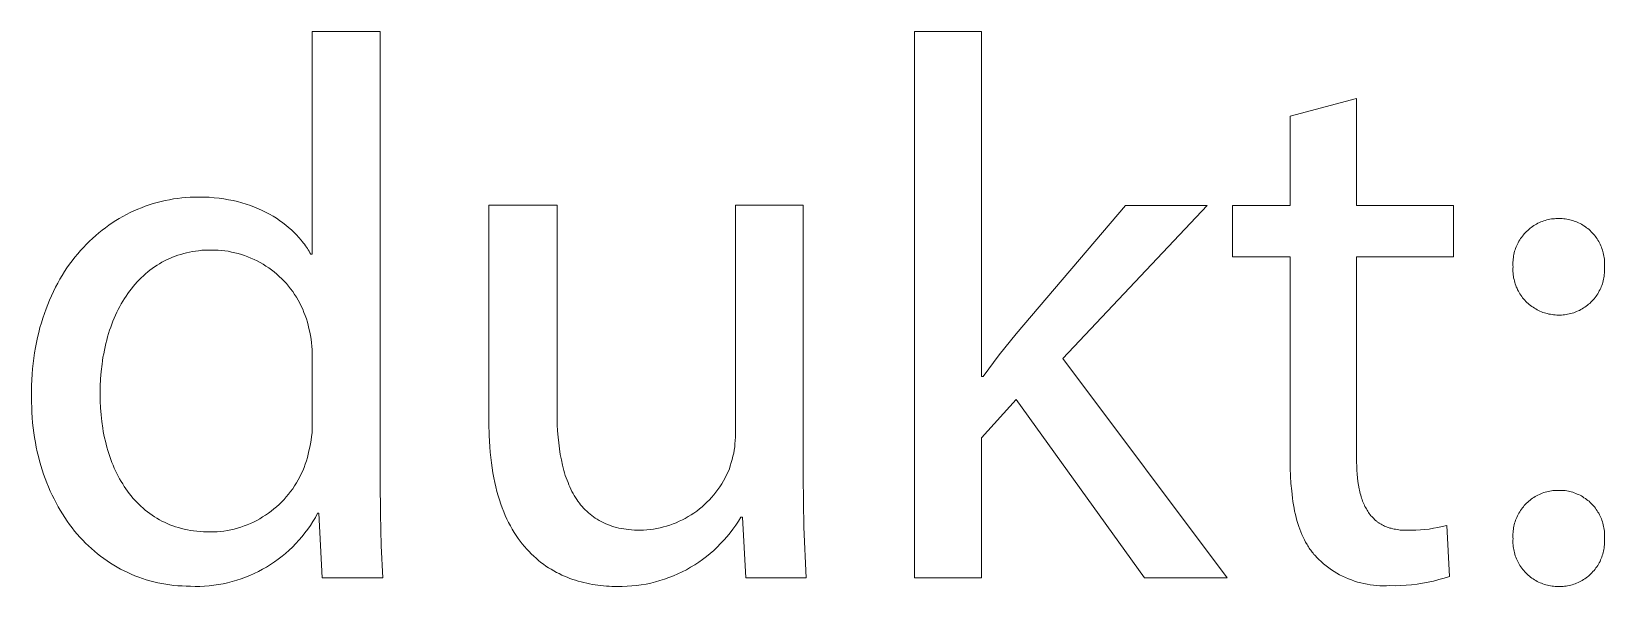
# Model space of a CAD drawing. Header units: millimetres. Extents: x 0 to 5466, y 0 to 3819.
# Drawn here: x 3526.6 to 3638.5, y 239.9 to 279.4 of the extents above; entities that cross this region are included whole.
import ezdxf

# ---------------------------------------------------------------- set-up
doc = ezdxf.new("R2010")
doc.units = ezdxf.units.MM
doc.header["$MEASUREMENT"] = 0
doc.layers.add('Domyślny', color=7, linetype='Continuous', true_color=0x000000)

msp = doc.modelspace()

# ---------------------------------------------------------------- linework, layer by layer
at = {"layer": 'Domyślny', "color": 18, "lineweight": 15, "true_color": 0x000000}
for p, q in [((3546.58, 263.58), (3546.58, 279.4)), ((3546.58, 279.4), (3551.4, 279.4)), ((3551.4, 279.4), (3551.4, 247.4)), ((3589.39, 240.56), (3589.39, 279.41)), ((3589.39, 279.41), (3594.16, 279.41)), ((3594.16, 279.41), (3594.16, 254.88)), ((3616.11, 273.39), (3620.82, 274.64)), ((3620.82, 274.64), (3620.82, 267.04)), ((3616.11, 267.04), (3616.11, 273.39)), ((3535.55, 267.25), (3535.84, 267.33)), ((3535.84, 267.33), (3536.13, 267.39)), ((3536.13, 267.39), (3536.42, 267.45)), ((3536.42, 267.45), (3536.71, 267.5)), ((3536.71, 267.5), (3537, 267.54)), ((3537, 267.54), (3537.3, 267.58)), ((3537.3, 267.58), (3537.6, 267.61)), ((3537.6, 267.61), (3537.89, 267.63)), ((3537.89, 267.63), (3538.2, 267.64)), ((3538.2, 267.64), (3538.5, 267.64)), ((3538.5, 267.64), (3538.87, 267.64)), ((3538.87, 267.64), (3539.24, 267.62)), ((3539.24, 267.62), (3539.6, 267.59)), ((3539.6, 267.59), (3539.95, 267.56)), ((3539.95, 267.56), (3540.29, 267.51)), ((3540.29, 267.51), (3540.63, 267.45)), ((3540.63, 267.45), (3540.95, 267.39)), ((3540.95, 267.39), (3541.27, 267.31)), ((3541.27, 267.31), (3541.58, 267.23)), ((3532.86, 266.12), (3533.11, 266.26)), ((3533.11, 266.26), (3533.37, 266.4)), ((3533.37, 266.4), (3533.63, 266.53)), ((3533.63, 266.53), (3533.9, 266.66)), ((3533.9, 266.66), (3534.17, 266.77)), ((3534.17, 266.77), (3534.44, 266.88)), ((3534.44, 266.88), (3534.71, 266.99)), ((3534.71, 266.99), (3534.99, 267.08)), ((3534.99, 267.08), (3535.27, 267.17)), ((3535.27, 267.17), (3535.55, 267.25)), ((3541.58, 267.23), (3541.89, 267.13)), ((3541.89, 267.13), (3542.18, 267.03)), ((3542.18, 267.03), (3542.47, 266.92)), ((3542.47, 266.92), (3542.75, 266.81)), ((3542.75, 266.81), (3543.02, 266.68)), ((3543.02, 266.68), (3543.29, 266.55)), ((3543.29, 266.55), (3543.54, 266.42)), ((3543.54, 266.42), (3543.79, 266.28)), ((3543.79, 266.28), (3544.03, 266.13)), ((3559.14, 251.54), (3559.14, 267.05)), ((3559.14, 267.05), (3563.98, 267.05)), ((3563.98, 267.05), (3563.98, 252.38)), ((3576.67, 250.79), (3576.67, 267.05)), ((3576.67, 267.05), (3581.47, 267.05)), ((3581.47, 267.05), (3581.47, 247.77)), ((3596.62, 257.9), (3604.39, 267.04)), ((3610.2, 267.04), (3599.95, 256.15)), ((3604.39, 267.04), (3610.2, 267.04)), ((3612.01, 263.38), (3612.01, 267.04)), ((3612.01, 267.04), (3616.11, 267.04)), ((3620.82, 267.04), (3627.72, 267.04)), ((3627.72, 267.04), (3627.72, 263.38)), ((3531.18, 264.9), (3531.4, 265.09)), ((3531.4, 265.09), (3531.64, 265.28)), ((3531.64, 265.28), (3531.87, 265.46)), ((3531.87, 265.46), (3532.11, 265.64)), ((3532.11, 265.64), (3532.36, 265.8)), ((3532.36, 265.8), (3532.61, 265.96)), ((3532.61, 265.96), (3532.86, 266.12)), ((3544.03, 266.13), (3544.26, 265.97)), ((3544.26, 265.97), (3544.48, 265.81)), ((3544.48, 265.81), (3544.69, 265.65)), ((3544.69, 265.65), (3544.9, 265.48)), ((3544.9, 265.48), (3545.1, 265.3)), ((3545.1, 265.3), (3545.28, 265.12)), ((3545.28, 265.12), (3545.46, 264.94)), ((3632.75, 265.03), (3632.83, 265.12)), ((3632.83, 265.12), (3632.91, 265.19)), ((3632.91, 265.19), (3632.99, 265.27)), ((3632.99, 265.27), (3633.07, 265.34)), ((3633.07, 265.34), (3633.16, 265.42)), ((3633.16, 265.42), (3633.24, 265.48)), ((3633.24, 265.48), (3633.33, 265.55)), ((3633.33, 265.55), (3633.43, 265.61)), ((3633.43, 265.61), (3633.52, 265.67)), ((3633.52, 265.67), (3633.62, 265.72)), ((3633.62, 265.72), (3633.72, 265.77)), ((3633.72, 265.77), (3633.82, 265.82)), ((3633.82, 265.82), (3633.92, 265.87)), ((3633.92, 265.87), (3634.02, 265.91)), ((3634.02, 265.91), (3634.13, 265.94)), ((3634.13, 265.94), (3634.23, 265.98)), ((3634.23, 265.98), (3634.34, 266.01)), ((3634.34, 266.01), (3634.45, 266.04)), ((3634.45, 266.04), (3634.56, 266.06)), ((3634.56, 266.06), (3634.67, 266.08)), ((3634.67, 266.08), (3634.78, 266.09)), ((3634.78, 266.09), (3634.89, 266.1)), ((3634.89, 266.1), (3635, 266.11)), ((3635, 266.11), (3635.11, 266.11)), ((3635.11, 266.11), (3635.22, 266.11)), ((3635.22, 266.11), (3635.33, 266.11)), ((3635.33, 266.11), (3635.44, 266.11)), ((3635.44, 266.11), (3635.55, 266.1)), ((3635.55, 266.1), (3635.66, 266.08)), ((3635.66, 266.08), (3635.77, 266.07)), ((3635.77, 266.07), (3635.88, 266.05)), ((3635.88, 266.05), (3635.99, 266.02)), ((3635.99, 266.02), (3636.09, 266)), ((3636.09, 266), (3636.2, 265.97)), ((3636.2, 265.97), (3636.3, 265.93)), ((3636.3, 265.93), (3636.41, 265.89)), ((3636.41, 265.89), (3636.51, 265.85)), ((3636.51, 265.85), (3636.61, 265.8)), ((3636.61, 265.8), (3636.71, 265.76)), ((3636.71, 265.76), (3636.81, 265.7)), ((3636.81, 265.7), (3636.9, 265.65)), ((3636.9, 265.65), (3636.99, 265.59)), ((3636.99, 265.59), (3637.09, 265.53)), ((3637.09, 265.53), (3637.17, 265.46)), ((3637.17, 265.46), (3637.26, 265.4)), ((3637.26, 265.4), (3637.35, 265.32)), ((3637.35, 265.32), (3637.43, 265.25)), ((3637.43, 265.25), (3637.51, 265.17)), ((3637.51, 265.17), (3637.58, 265.1)), ((3637.58, 265.1), (3637.66, 265.01)), ((3530.1, 263.83), (3530.31, 264.06)), ((3530.31, 264.06), (3530.52, 264.28)), ((3530.52, 264.28), (3530.73, 264.49)), ((3530.73, 264.49), (3530.95, 264.7)), ((3530.95, 264.7), (3531.18, 264.9)), ((3545.46, 264.94), (3545.63, 264.76)), ((3545.63, 264.76), (3545.8, 264.57)), ((3545.8, 264.57), (3545.87, 264.47)), ((3545.87, 264.47), (3545.95, 264.37)), ((3545.95, 264.37), (3546.02, 264.28)), ((3546.02, 264.28), (3546.09, 264.18)), ((3546.09, 264.18), (3546.16, 264.08)), ((3546.16, 264.08), (3546.23, 263.98)), ((3546.23, 263.98), (3546.29, 263.88)), ((3632.09, 263.88), (3632.13, 263.99)), ((3632.13, 263.99), (3632.17, 264.09)), ((3632.17, 264.09), (3632.21, 264.19)), ((3632.21, 264.19), (3632.26, 264.29)), ((3632.26, 264.29), (3632.31, 264.39)), ((3632.31, 264.39), (3632.36, 264.49)), ((3632.36, 264.49), (3632.42, 264.59)), ((3632.42, 264.59), (3632.48, 264.68)), ((3632.48, 264.68), (3632.54, 264.77)), ((3632.54, 264.77), (3632.61, 264.86)), ((3632.61, 264.86), (3632.68, 264.95)), ((3632.68, 264.95), (3632.75, 265.03)), ((3637.66, 265.01), (3637.73, 264.93)), ((3637.73, 264.93), (3637.8, 264.84)), ((3637.8, 264.84), (3637.86, 264.75)), ((3637.86, 264.75), (3637.92, 264.66)), ((3637.92, 264.66), (3637.98, 264.57)), ((3637.98, 264.57), (3638.04, 264.47)), ((3638.04, 264.47), (3638.09, 264.38)), ((3638.09, 264.38), (3638.14, 264.28)), ((3638.14, 264.28), (3638.19, 264.18)), ((3638.19, 264.18), (3638.23, 264.08)), ((3638.23, 264.08), (3638.27, 263.97)), ((3638.27, 263.97), (3638.3, 263.87)), ((3529.14, 262.6), (3529.33, 262.86)), ((3529.33, 262.86), (3529.51, 263.11)), ((3529.51, 263.11), (3529.7, 263.36)), ((3529.7, 263.36), (3529.9, 263.6)), ((3529.9, 263.6), (3530.1, 263.83)), ((3535.72, 262.9), (3535.54, 262.79)), ((3535.89, 263), (3535.72, 262.9)), ((3536.08, 263.1), (3535.89, 263)), ((3536.26, 263.19), (3536.08, 263.1)), ((3536.45, 263.28), (3536.26, 263.19)), ((3536.64, 263.36), (3536.45, 263.28)), ((3536.83, 263.43), (3536.64, 263.36)), ((3537.03, 263.5), (3536.83, 263.43)), ((3537.23, 263.56), (3537.03, 263.5)), ((3537.44, 263.62), (3537.23, 263.56)), ((3537.64, 263.67), (3537.44, 263.62)), ((3537.85, 263.72), (3537.64, 263.67)), ((3538.07, 263.76), (3537.85, 263.72)), ((3538.28, 263.8), (3538.07, 263.76)), ((3538.5, 263.82), (3538.28, 263.8)), ((3538.72, 263.85), (3538.5, 263.82)), ((3538.95, 263.86), (3538.72, 263.85)), ((3539.18, 263.87), (3538.95, 263.86)), ((3539.41, 263.87), (3539.18, 263.87)), ((3539.65, 263.87), (3539.41, 263.87)), ((3539.89, 263.86), (3539.65, 263.87)), ((3540.13, 263.84), (3539.89, 263.86)), ((3540.37, 263.81), (3540.13, 263.84)), ((3540.61, 263.78), (3540.37, 263.81)), ((3540.84, 263.73), (3540.61, 263.78)), ((3541.08, 263.68), (3540.84, 263.73)), ((3541.31, 263.62), (3541.08, 263.68)), ((3541.54, 263.55), (3541.31, 263.62)), ((3541.77, 263.48), (3541.54, 263.55)), ((3542, 263.39), (3541.77, 263.48)), ((3542.22, 263.3), (3542, 263.39)), ((3542.44, 263.2), (3542.22, 263.3)), ((3542.66, 263.1), (3542.44, 263.2)), ((3542.87, 262.98), (3542.66, 263.1)), ((3543.08, 262.86), (3542.87, 262.98)), ((3543.28, 262.73), (3543.08, 262.86)), ((3546.29, 263.88), (3546.35, 263.78)), ((3546.35, 263.78), (3546.41, 263.68)), ((3546.41, 263.68), (3546.47, 263.58)), ((3546.47, 263.58), (3546.58, 263.58)), ((3616.11, 263.38), (3612.01, 263.38)), ((3616.11, 248.93), (3616.11, 263.38)), ((3627.72, 263.38), (3620.82, 263.38)), ((3620.82, 263.38), (3620.82, 249.09)), ((3631.94, 263.01), (3631.95, 263.12)), ((3631.94, 262.9), (3631.94, 263.01)), ((3631.94, 262.78), (3631.94, 262.9)), ((3631.95, 263.12), (3631.96, 263.23)), ((3631.96, 263.23), (3631.97, 263.34)), ((3631.97, 263.34), (3631.99, 263.45)), ((3631.99, 263.45), (3632.01, 263.56)), ((3632.01, 263.56), (3632.03, 263.67)), ((3632.03, 263.67), (3632.06, 263.78)), ((3632.06, 263.78), (3632.09, 263.88)), ((3638.3, 263.87), (3638.33, 263.76)), ((3638.33, 263.76), (3638.36, 263.66)), ((3638.36, 263.66), (3638.39, 263.55)), ((3638.39, 263.55), (3638.41, 263.44)), ((3638.41, 263.44), (3638.42, 263.33)), ((3638.42, 263.33), (3638.44, 263.22)), ((3638.44, 263.22), (3638.44, 263.11)), ((3638.44, 263.11), (3638.45, 263)), ((3638.45, 263), (3638.45, 262.89)), ((3638.45, 262.89), (3638.45, 262.78)), ((3528.48, 261.51), (3528.63, 261.79)), ((3528.63, 261.79), (3528.8, 262.07)), ((3528.8, 262.07), (3528.97, 262.34)), ((3528.97, 262.34), (3529.14, 262.6)), ((3534.27, 261.75), (3534.13, 261.6)), ((3534.42, 261.9), (3534.27, 261.75)), ((3534.57, 262.04), (3534.42, 261.9)), ((3534.72, 262.18), (3534.57, 262.04)), ((3534.88, 262.31), (3534.72, 262.18)), ((3535.04, 262.44), (3534.88, 262.31)), ((3535.2, 262.56), (3535.04, 262.44)), ((3535.37, 262.68), (3535.2, 262.56)), ((3535.54, 262.79), (3535.37, 262.68)), ((3543.48, 262.6), (3543.28, 262.73)), ((3543.68, 262.46), (3543.48, 262.6)), ((3543.87, 262.31), (3543.68, 262.46)), ((3544.05, 262.16), (3543.87, 262.31)), ((3544.23, 262), (3544.05, 262.16)), ((3544.41, 261.83), (3544.23, 262)), ((3544.57, 261.66), (3544.41, 261.83)), ((3631.95, 262.67), (3631.94, 262.78)), ((3631.94, 262.56), (3631.95, 262.67)), ((3631.94, 262.45), (3631.94, 262.56)), ((3631.94, 262.34), (3631.94, 262.45)), ((3631.95, 262.23), (3631.94, 262.34)), ((3631.96, 262.11), (3631.95, 262.23)), ((3631.98, 262), (3631.96, 262.11)), ((3631.99, 261.89), (3631.98, 262)), ((3632.02, 261.78), (3631.99, 261.89)), ((3632.04, 261.67), (3632.02, 261.78)), ((3638.38, 261.79), (3638.36, 261.68)), ((3638.4, 261.9), (3638.38, 261.79)), ((3638.42, 262.01), (3638.4, 261.9)), ((3638.43, 262.12), (3638.42, 262.01)), ((3638.44, 262.23), (3638.43, 262.12)), ((3638.45, 262.78), (3638.44, 262.67)), ((3638.44, 262.67), (3638.45, 262.56)), ((3638.45, 262.34), (3638.44, 262.23)), ((3638.45, 262.56), (3638.45, 262.45)), ((3638.45, 262.45), (3638.45, 262.34)), ((3527.9, 260.31), (3528.03, 260.62)), ((3528.03, 260.62), (3528.18, 260.92)), ((3528.18, 260.92), (3528.32, 261.22)), ((3528.32, 261.22), (3528.48, 261.51)), ((3533.34, 260.6), (3533.22, 260.42)), ((3533.46, 260.78), (3533.34, 260.6)), ((3533.59, 260.95), (3533.46, 260.78)), ((3533.72, 261.12), (3533.59, 260.95)), ((3533.85, 261.28), (3533.72, 261.12)), ((3533.99, 261.44), (3533.85, 261.28)), ((3534.13, 261.6), (3533.99, 261.44)), ((3544.74, 261.48), (3544.57, 261.66)), ((3544.89, 261.3), (3544.74, 261.48)), ((3545.04, 261.11), (3544.89, 261.3)), ((3545.19, 260.91), (3545.04, 261.11)), ((3545.32, 260.71), (3545.19, 260.91)), ((3545.45, 260.51), (3545.32, 260.71)), ((3632.07, 261.57), (3632.04, 261.67)), ((3632.1, 261.46), (3632.07, 261.57)), ((3632.14, 261.35), (3632.1, 261.46)), ((3632.18, 261.25), (3632.14, 261.35)), ((3632.23, 261.15), (3632.18, 261.25)), ((3632.27, 261.04), (3632.23, 261.15)), ((3632.33, 260.94), (3632.27, 261.04)), ((3632.38, 260.85), (3632.33, 260.94)), ((3632.44, 260.75), (3632.38, 260.85)), ((3632.5, 260.66), (3632.44, 260.75)), ((3632.57, 260.57), (3632.5, 260.66)), ((3637.91, 260.67), (3637.85, 260.58)), ((3637.97, 260.76), (3637.91, 260.67)), ((3638.03, 260.86), (3637.97, 260.76)), ((3638.08, 260.96), (3638.03, 260.86)), ((3638.13, 261.06), (3638.08, 260.96)), ((3638.18, 261.16), (3638.13, 261.06)), ((3638.22, 261.26), (3638.18, 261.16)), ((3638.26, 261.36), (3638.22, 261.26)), ((3638.3, 261.47), (3638.26, 261.36)), ((3638.33, 261.57), (3638.3, 261.47)), ((3638.36, 261.68), (3638.33, 261.57)), ((3527.53, 259.36), (3527.65, 259.68)), ((3527.65, 259.68), (3527.77, 260)), ((3527.77, 260), (3527.9, 260.31)), ((3532.79, 259.65), (3532.69, 259.45)), ((3532.89, 259.85), (3532.79, 259.65)), ((3533, 260.04), (3532.89, 259.85)), ((3533.11, 260.23), (3533, 260.04)), ((3533.22, 260.42), (3533.11, 260.23)), ((3545.57, 260.3), (3545.45, 260.51)), ((3545.69, 260.09), (3545.57, 260.3)), ((3545.8, 259.88), (3545.69, 260.09)), ((3545.9, 259.66), (3545.8, 259.88)), ((3545.99, 259.44), (3545.9, 259.66)), ((3632.63, 260.48), (3632.57, 260.57)), ((3632.7, 260.39), (3632.63, 260.48)), ((3632.78, 260.31), (3632.7, 260.39)), ((3632.86, 260.22), (3632.78, 260.31)), ((3632.93, 260.15), (3632.86, 260.22)), ((3633.02, 260.07), (3632.93, 260.15)), ((3633.1, 260), (3633.02, 260.07)), ((3633.19, 259.93), (3633.1, 260)), ((3633.28, 259.86), (3633.19, 259.93)), ((3633.37, 259.8), (3633.28, 259.86)), ((3633.47, 259.73), (3633.37, 259.8)), ((3633.56, 259.68), (3633.47, 259.73)), ((3633.66, 259.62), (3633.56, 259.68)), ((3633.76, 259.57), (3633.66, 259.62)), ((3633.86, 259.53), (3633.76, 259.57)), ((3633.97, 259.48), (3633.86, 259.53)), ((3634.07, 259.44), (3633.97, 259.48)), ((3636.47, 259.49), (3636.37, 259.45)), ((3636.57, 259.54), (3636.47, 259.49)), ((3636.67, 259.58), (3636.57, 259.54)), ((3636.77, 259.63), (3636.67, 259.58)), ((3636.87, 259.69), (3636.77, 259.63)), ((3636.96, 259.75), (3636.87, 259.69)), ((3637.06, 259.81), (3636.96, 259.75)), ((3637.15, 259.87), (3637.06, 259.81)), ((3637.23, 259.94), (3637.15, 259.87)), ((3637.32, 260.01), (3637.23, 259.94)), ((3637.4, 260.08), (3637.32, 260.01)), ((3637.48, 260.16), (3637.4, 260.08)), ((3637.56, 260.24), (3637.48, 260.16)), ((3637.64, 260.32), (3637.56, 260.24)), ((3637.71, 260.4), (3637.64, 260.32)), ((3637.78, 260.49), (3637.71, 260.4)), ((3637.85, 260.58), (3637.78, 260.49)), ((3527.13, 258), (3527.22, 258.35)), ((3527.22, 258.35), (3527.32, 258.69)), ((3527.32, 258.69), (3527.42, 259.03)), ((3527.42, 259.03), (3527.53, 259.36)), ((3532.25, 258.38), (3532.17, 258.16)), ((3532.33, 258.6), (3532.25, 258.38)), ((3532.41, 258.82), (3532.33, 258.6)), ((3532.5, 259.03), (3532.41, 258.82)), ((3532.59, 259.24), (3532.5, 259.03)), ((3532.69, 259.45), (3532.59, 259.24)), ((3546.08, 259.21), (3545.99, 259.44)), ((3546.16, 258.98), (3546.08, 259.21)), ((3546.23, 258.75), (3546.16, 258.98)), ((3546.29, 258.52), (3546.23, 258.75)), ((3546.34, 258.29), (3546.29, 258.52)), ((3634.18, 259.41), (3634.07, 259.44)), ((3634.28, 259.37), (3634.18, 259.41)), ((3634.39, 259.35), (3634.28, 259.37)), ((3634.5, 259.32), (3634.39, 259.35)), ((3634.61, 259.3), (3634.5, 259.32)), ((3634.72, 259.28), (3634.61, 259.3)), ((3634.83, 259.27), (3634.72, 259.28)), ((3634.94, 259.26), (3634.83, 259.27)), ((3635.06, 259.25), (3634.94, 259.26)), ((3635.17, 259.25), (3635.06, 259.25)), ((3635.28, 259.25), (3635.17, 259.25)), ((3635.39, 259.25), (3635.28, 259.25)), ((3635.5, 259.26), (3635.39, 259.25)), ((3635.61, 259.27), (3635.5, 259.26)), ((3635.72, 259.29), (3635.61, 259.27)), ((3635.83, 259.3), (3635.72, 259.29)), ((3635.94, 259.33), (3635.83, 259.3)), ((3636.05, 259.35), (3635.94, 259.33)), ((3636.16, 259.38), (3636.05, 259.35)), ((3636.26, 259.41), (3636.16, 259.38)), ((3636.37, 259.45), (3636.26, 259.41)), ((3526.9, 256.93), (3526.97, 257.29)), ((3526.97, 257.29), (3527.05, 257.65)), ((3527.05, 257.65), (3527.13, 258)), ((3531.91, 257.23), (3531.85, 256.99)), ((3531.97, 257.47), (3531.91, 257.23)), ((3532.03, 257.7), (3531.97, 257.47)), ((3532.1, 257.93), (3532.03, 257.7)), ((3532.17, 258.16), (3532.1, 257.93)), ((3546.4, 258.04), (3546.34, 258.29)), ((3546.45, 257.79), (3546.4, 258.04)), ((3546.5, 257.54), (3546.45, 257.79)), ((3546.53, 257.28), (3546.5, 257.54)), ((3546.55, 257.03), (3546.53, 257.28)), ((3595.42, 256.41), (3596.62, 257.9)), ((3526.74, 255.81), (3526.78, 256.19)), ((3526.78, 256.19), (3526.84, 256.56)), ((3526.84, 256.56), (3526.9, 256.93)), ((3531.7, 256.26), (3531.66, 256)), ((3531.75, 256.5), (3531.7, 256.26)), ((3531.8, 256.75), (3531.75, 256.5)), ((3531.85, 256.99), (3531.8, 256.75)), ((3546.57, 256.78), (3546.55, 257.03)), ((3546.58, 256.52), (3546.57, 256.78)), ((3546.58, 256.27), (3546.58, 256.52)), ((3546.58, 251.66), (3546.58, 256.27)), ((3594.27, 254.88), (3595.42, 256.41)), ((3599.95, 256.15), (3611.62, 240.56)), ((3526.64, 254.64), (3526.66, 255.04)), ((3526.66, 255.04), (3526.7, 255.43)), ((3526.7, 255.43), (3526.74, 255.81)), ((3531.57, 255.23), (3531.53, 254.71)), ((3531.63, 255.75), (3531.57, 255.23)), ((3531.66, 256), (3531.63, 255.75)), ((3526.62, 254.24), (3526.64, 254.64)), ((3526.62, 253.84), (3526.62, 254.24)), ((3531.5, 254.17), (3531.49, 253.63)), ((3531.53, 254.71), (3531.5, 254.17)), ((3594.16, 254.88), (3594.27, 254.88)), ((3526.61, 253.43), (3526.62, 253.84)), ((3526.62, 253.05), (3526.61, 253.43)), ((3526.63, 252.68), (3526.62, 253.05)), ((3531.49, 253.63), (3531.5, 253.13)), ((3531.5, 253.13), (3531.52, 252.64)), ((3596.62, 253.24), (3594.16, 250.51)), ((3605.75, 240.56), (3596.62, 253.24)), ((3526.65, 252.31), (3526.63, 252.68)), ((3526.67, 251.95), (3526.65, 252.31)), ((3526.7, 251.59), (3526.67, 251.95)), ((3531.52, 252.64), (3531.56, 252.15)), ((3531.56, 252.15), (3531.61, 251.67)), ((3531.61, 251.67), (3531.68, 251.2)), ((3546.58, 251.4), (3546.58, 251.66)), ((3563.98, 252.38), (3563.98, 251.91)), ((3563.98, 251.91), (3564, 251.45)), ((3526.74, 251.23), (3526.7, 251.59)), ((3526.79, 250.88), (3526.74, 251.23)), ((3526.84, 250.53), (3526.79, 250.88)), ((3526.9, 250.19), (3526.84, 250.53)), ((3531.68, 251.2), (3531.72, 250.97)), ((3531.72, 250.97), (3531.77, 250.74)), ((3531.77, 250.74), (3531.81, 250.51)), ((3546.5, 250.36), (3546.53, 250.62)), ((3546.53, 250.62), (3546.56, 250.88)), ((3546.56, 250.88), (3546.58, 251.14)), ((3546.58, 251.14), (3546.58, 251.4)), ((3559.15, 250.69), (3559.14, 251.54)), ((3559.17, 250.28), (3559.15, 250.69)), ((3564, 251.45), (3564.02, 251.01)), ((3564.02, 251.01), (3564.05, 250.57)), ((3564.05, 250.57), (3564.1, 250.15)), ((3576.65, 250.33), (3576.66, 250.56)), ((3576.66, 250.56), (3576.67, 250.79)), ((3526.96, 249.85), (3526.9, 250.19)), ((3527.03, 249.52), (3526.96, 249.85)), ((3527.11, 249.19), (3527.03, 249.52)), ((3531.81, 250.51), (3531.87, 250.28)), ((3531.87, 250.28), (3531.92, 250.06)), ((3531.92, 250.06), (3531.98, 249.84)), ((3531.98, 249.84), (3532.04, 249.62)), ((3532.04, 249.62), (3532.11, 249.4)), ((3532.11, 249.4), (3532.18, 249.19)), ((3546.29, 249.35), (3546.34, 249.59)), ((3546.34, 249.59), (3546.4, 249.84)), ((3546.4, 249.84), (3546.46, 250.1)), ((3546.46, 250.1), (3546.5, 250.36)), ((3559.2, 249.88), (3559.17, 250.28)), ((3559.23, 249.49), (3559.2, 249.88)), ((3559.27, 249.11), (3559.23, 249.49)), ((3564.1, 250.15), (3564.15, 249.73)), ((3564.15, 249.73), (3564.21, 249.33)), ((3576.49, 249.2), (3576.54, 249.42)), ((3576.54, 249.42), (3576.58, 249.65)), ((3576.58, 249.65), (3576.61, 249.88)), ((3576.61, 249.88), (3576.63, 250.1)), ((3576.63, 250.1), (3576.65, 250.33)), ((3594.16, 250.51), (3594.16, 240.56)), ((3527.19, 248.87), (3527.11, 249.19)), ((3527.28, 248.55), (3527.19, 248.87)), ((3527.38, 248.23), (3527.28, 248.55)), ((3532.18, 249.19), (3532.26, 248.98)), ((3532.26, 248.98), (3532.33, 248.77)), ((3532.33, 248.77), (3532.42, 248.57)), ((3532.42, 248.57), (3532.5, 248.37)), ((3532.5, 248.37), (3532.59, 248.17)), ((3545.9, 248.18), (3546, 248.41)), ((3546, 248.41), (3546.08, 248.64)), ((3546.08, 248.64), (3546.16, 248.87)), ((3546.16, 248.87), (3546.23, 249.11)), ((3546.23, 249.11), (3546.29, 249.35)), ((3559.31, 248.74), (3559.27, 249.11)), ((3559.36, 248.38), (3559.31, 248.74)), ((3559.42, 248.02), (3559.36, 248.38)), ((3564.21, 249.33), (3564.29, 248.94)), ((3564.29, 248.94), (3564.37, 248.56)), ((3564.37, 248.56), (3564.42, 248.38)), ((3564.42, 248.38), (3564.47, 248.2)), ((3576.14, 248.1), (3576.23, 248.32)), ((3576.23, 248.32), (3576.3, 248.53)), ((3576.3, 248.53), (3576.37, 248.75)), ((3576.37, 248.75), (3576.44, 248.97)), ((3576.44, 248.97), (3576.49, 249.2)), ((3616.11, 248.35), (3616.11, 248.93)), ((3616.13, 247.79), (3616.11, 248.35)), ((3620.82, 249.09), (3620.82, 248.79)), ((3620.82, 248.79), (3620.83, 248.49)), ((3620.83, 248.49), (3620.85, 248.21)), ((3527.48, 247.92), (3527.38, 248.23)), ((3527.59, 247.62), (3527.48, 247.92)), ((3527.7, 247.32), (3527.59, 247.62)), ((3527.82, 247.02), (3527.7, 247.32)), ((3532.59, 248.17), (3532.68, 247.98)), ((3532.68, 247.98), (3532.78, 247.79)), ((3532.78, 247.79), (3532.88, 247.6)), ((3532.88, 247.6), (3532.99, 247.42)), ((3532.99, 247.42), (3533.1, 247.24)), ((3533.1, 247.24), (3533.21, 247.06)), ((3545.32, 247.1), (3545.45, 247.31)), ((3545.45, 247.31), (3545.58, 247.52)), ((3545.58, 247.52), (3545.69, 247.74)), ((3545.69, 247.74), (3545.8, 247.96)), ((3545.8, 247.96), (3545.9, 248.18)), ((3551.4, 247.4), (3551.42, 245.12)), ((3559.48, 247.68), (3559.42, 248.02)), ((3559.55, 247.35), (3559.48, 247.68)), ((3559.63, 247.02), (3559.55, 247.35)), ((3564.47, 248.2), (3564.52, 248.02)), ((3564.52, 248.02), (3564.57, 247.84)), ((3564.57, 247.84), (3564.63, 247.67)), ((3564.63, 247.67), (3564.69, 247.5)), ((3564.69, 247.5), (3564.76, 247.34)), ((3564.76, 247.34), (3564.82, 247.18)), ((3564.82, 247.18), (3564.89, 247.02)), ((3575.56, 247.04), (3575.69, 247.25)), ((3575.69, 247.25), (3575.81, 247.45)), ((3575.81, 247.45), (3575.93, 247.66)), ((3575.93, 247.66), (3576.03, 247.88)), ((3576.03, 247.88), (3576.14, 248.1)), ((3581.47, 247.77), (3581.52, 244.17)), ((3616.16, 247.26), (3616.13, 247.79)), ((3616.21, 246.74), (3616.16, 247.26)), ((3620.85, 248.21), (3620.87, 247.93)), ((3620.87, 247.93), (3620.89, 247.66)), ((3620.89, 247.66), (3620.92, 247.4)), ((3620.92, 247.4), (3620.96, 247.15)), ((3527.95, 246.73), (3527.82, 247.02)), ((3528.08, 246.45), (3527.95, 246.73)), ((3528.22, 246.17), (3528.08, 246.45)), ((3528.36, 245.89), (3528.22, 246.17)), ((3533.21, 247.06), (3533.33, 246.89)), ((3533.33, 246.89), (3533.45, 246.72)), ((3533.45, 246.72), (3533.57, 246.55)), ((3533.57, 246.55), (3533.7, 246.39)), ((3533.7, 246.39), (3533.83, 246.23)), ((3533.83, 246.23), (3533.97, 246.08)), ((3533.97, 246.08), (3534.11, 245.93)), ((3544.4, 245.95), (3544.57, 246.13)), ((3544.57, 246.13), (3544.73, 246.31)), ((3544.73, 246.31), (3544.89, 246.5)), ((3544.89, 246.5), (3545.04, 246.7)), ((3545.04, 246.7), (3545.19, 246.9)), ((3545.19, 246.9), (3545.32, 247.1)), ((3559.71, 246.71), (3559.63, 247.02)), ((3559.79, 246.4), (3559.71, 246.71)), ((3559.89, 246.1), (3559.79, 246.4)), ((3559.98, 245.81), (3559.89, 246.1)), ((3564.89, 247.02), (3564.97, 246.86)), ((3564.97, 246.86), (3565.04, 246.71)), ((3565.04, 246.71), (3565.12, 246.56)), ((3565.12, 246.56), (3565.2, 246.42)), ((3565.2, 246.42), (3565.29, 246.28)), ((3565.29, 246.28), (3565.38, 246.14)), ((3565.38, 246.14), (3565.47, 246.01)), ((3574.64, 245.93), (3574.81, 246.11)), ((3574.81, 246.11), (3574.97, 246.28)), ((3574.97, 246.28), (3575.13, 246.47)), ((3575.13, 246.47), (3575.28, 246.65)), ((3575.28, 246.65), (3575.42, 246.85)), ((3575.42, 246.85), (3575.56, 247.04)), ((3616.26, 246.23), (3616.21, 246.74)), ((3616.3, 245.99), (3616.26, 246.23)), ((3620.96, 247.15), (3621.01, 246.9)), ((3621.01, 246.9), (3621.03, 246.79)), ((3621.03, 246.79), (3621.06, 246.67)), ((3621.06, 246.67), (3621.09, 246.56)), ((3621.09, 246.56), (3621.12, 246.44)), ((3621.12, 246.44), (3621.15, 246.33)), ((3621.15, 246.33), (3621.18, 246.23)), ((3621.18, 246.23), (3621.22, 246.12)), ((3621.22, 246.12), (3621.25, 246.02)), ((3633.07, 246.02), (3633.16, 246.09)), ((3633.16, 246.09), (3633.24, 246.15)), ((3633.24, 246.15), (3633.33, 246.22)), ((3633.33, 246.22), (3633.43, 246.28)), ((3633.43, 246.28), (3633.52, 246.34)), ((3633.52, 246.34), (3633.62, 246.39)), ((3633.62, 246.39), (3633.72, 246.45)), ((3633.72, 246.45), (3633.82, 246.49)), ((3633.82, 246.49), (3633.92, 246.54)), ((3633.92, 246.54), (3634.02, 246.58)), ((3634.02, 246.58), (3634.13, 246.62)), ((3634.13, 246.62), (3634.23, 246.65)), ((3634.23, 246.65), (3634.34, 246.68)), ((3634.34, 246.68), (3634.45, 246.71)), ((3634.45, 246.71), (3634.56, 246.73)), ((3634.56, 246.73), (3634.67, 246.75)), ((3634.67, 246.75), (3634.78, 246.76)), ((3634.78, 246.76), (3634.89, 246.77)), ((3634.89, 246.77), (3635, 246.78)), ((3635, 246.78), (3635.11, 246.78)), ((3635.11, 246.78), (3635.22, 246.78)), ((3635.22, 246.78), (3635.33, 246.78)), ((3635.33, 246.78), (3635.44, 246.78)), ((3635.44, 246.78), (3635.55, 246.77)), ((3635.55, 246.77), (3635.66, 246.76)), ((3635.66, 246.76), (3635.77, 246.74)), ((3635.77, 246.74), (3635.88, 246.72)), ((3635.88, 246.72), (3635.99, 246.7)), ((3635.99, 246.7), (3636.09, 246.67)), ((3636.09, 246.67), (3636.2, 246.64)), ((3636.2, 246.64), (3636.3, 246.6)), ((3636.3, 246.6), (3636.41, 246.56)), ((3636.41, 246.56), (3636.51, 246.52)), ((3636.51, 246.52), (3636.61, 246.48)), ((3636.61, 246.48), (3636.71, 246.43)), ((3636.71, 246.43), (3636.81, 246.38)), ((3636.81, 246.38), (3636.9, 246.32)), ((3636.9, 246.32), (3636.99, 246.26)), ((3636.99, 246.26), (3637.09, 246.2)), ((3637.09, 246.2), (3637.17, 246.13)), ((3637.17, 246.13), (3637.26, 246.07)), ((3637.26, 246.07), (3637.35, 246)), ((3528.51, 245.62), (3528.36, 245.89)), ((3528.66, 245.36), (3528.51, 245.62)), ((3528.82, 245.1), (3528.66, 245.36)), ((3528.98, 244.85), (3528.82, 245.1)), ((3534.11, 245.93), (3534.25, 245.79)), ((3534.25, 245.79), (3534.4, 245.65)), ((3534.4, 245.65), (3534.55, 245.51)), ((3534.55, 245.51), (3534.7, 245.38)), ((3534.7, 245.38), (3534.86, 245.25)), ((3534.86, 245.25), (3535.02, 245.13)), ((3535.02, 245.13), (3535.19, 245.02)), ((3535.19, 245.02), (3535.36, 244.9)), ((3543.05, 244.89), (3543.26, 245.02)), ((3543.26, 245.02), (3543.46, 245.16)), ((3543.46, 245.16), (3543.66, 245.31)), ((3543.66, 245.31), (3543.85, 245.46)), ((3543.85, 245.46), (3544.04, 245.62)), ((3544.04, 245.62), (3544.22, 245.78)), ((3544.22, 245.78), (3544.4, 245.95)), ((3546.96, 245.15), (3546.8, 244.85)), ((3547.05, 245.15), (3546.96, 245.15)), ((3547.29, 240.56), (3547.05, 245.15)), ((3551.42, 245.12), (3551.48, 242.84)), ((3560.08, 245.53), (3559.98, 245.81)), ((3560.19, 245.26), (3560.08, 245.53)), ((3560.3, 244.99), (3560.19, 245.26)), ((3560.42, 244.74), (3560.3, 244.99)), ((3565.47, 246.01), (3565.57, 245.88)), ((3565.57, 245.88), (3565.66, 245.75)), ((3565.66, 245.75), (3565.77, 245.63)), ((3565.77, 245.63), (3565.87, 245.51)), ((3565.87, 245.51), (3565.98, 245.4)), ((3565.98, 245.4), (3566.09, 245.29)), ((3566.09, 245.29), (3566.21, 245.18)), ((3566.21, 245.18), (3566.33, 245.08)), ((3566.33, 245.08), (3566.45, 244.99)), ((3566.45, 244.99), (3566.57, 244.89)), ((3573.31, 244.91), (3573.51, 245.04)), ((3573.51, 245.04), (3573.71, 245.17)), ((3573.71, 245.17), (3573.91, 245.31)), ((3573.91, 245.31), (3574.1, 245.46)), ((3574.1, 245.46), (3574.29, 245.61)), ((3574.29, 245.61), (3574.47, 245.77)), ((3574.47, 245.77), (3574.64, 245.93)), ((3616.34, 245.75), (3616.3, 245.99)), ((3616.38, 245.52), (3616.34, 245.75)), ((3616.42, 245.29), (3616.38, 245.52)), ((3616.47, 245.06), (3616.42, 245.29)), ((3616.53, 244.84), (3616.47, 245.06)), ((3621.25, 246.02), (3621.29, 245.92)), ((3621.29, 245.92), (3621.33, 245.82)), ((3621.33, 245.82), (3621.38, 245.73)), ((3621.38, 245.73), (3621.42, 245.63)), ((3621.42, 245.63), (3621.47, 245.54)), ((3621.47, 245.54), (3621.52, 245.46)), ((3621.52, 245.46), (3621.57, 245.37)), ((3621.57, 245.37), (3621.62, 245.29)), ((3621.62, 245.29), (3621.67, 245.21)), ((3621.67, 245.21), (3621.73, 245.13)), ((3621.73, 245.13), (3621.78, 245.05)), ((3621.78, 245.05), (3621.84, 244.98)), ((3621.84, 244.98), (3621.91, 244.91)), ((3632.21, 244.86), (3632.26, 244.97)), ((3632.26, 244.97), (3632.31, 245.07)), ((3632.31, 245.07), (3632.36, 245.16)), ((3632.36, 245.16), (3632.42, 245.26)), ((3632.42, 245.26), (3632.48, 245.35)), ((3632.48, 245.35), (3632.54, 245.44)), ((3632.54, 245.44), (3632.61, 245.53)), ((3632.61, 245.53), (3632.68, 245.62)), ((3632.68, 245.62), (3632.75, 245.7)), ((3632.75, 245.7), (3632.83, 245.79)), ((3632.83, 245.79), (3632.91, 245.87)), ((3632.91, 245.87), (3632.99, 245.94)), ((3632.99, 245.94), (3633.07, 246.02)), ((3637.35, 246), (3637.43, 245.92)), ((3637.43, 245.92), (3637.51, 245.85)), ((3637.51, 245.85), (3637.58, 245.77)), ((3637.58, 245.77), (3637.66, 245.68)), ((3637.66, 245.68), (3637.73, 245.6)), ((3637.73, 245.6), (3637.8, 245.51)), ((3637.8, 245.51), (3637.86, 245.43)), ((3637.86, 245.43), (3637.92, 245.33)), ((3637.92, 245.33), (3637.98, 245.24)), ((3637.98, 245.24), (3638.04, 245.15)), ((3638.04, 245.15), (3638.09, 245.05)), ((3638.09, 245.05), (3638.14, 244.95)), ((3638.14, 244.95), (3638.19, 244.85)), ((3529.15, 244.6), (3528.98, 244.85)), ((3529.32, 244.36), (3529.15, 244.6)), ((3529.5, 244.12), (3529.32, 244.36)), ((3529.68, 243.89), (3529.5, 244.12)), ((3529.87, 243.67), (3529.68, 243.89)), ((3535.36, 244.9), (3535.53, 244.8)), ((3535.53, 244.8), (3535.71, 244.69)), ((3535.71, 244.69), (3535.89, 244.6)), ((3535.89, 244.6), (3536.08, 244.51)), ((3536.08, 244.51), (3536.27, 244.42)), ((3536.27, 244.42), (3536.46, 244.34)), ((3536.46, 244.34), (3536.66, 244.26)), ((3536.66, 244.26), (3536.86, 244.19)), ((3536.86, 244.19), (3537.06, 244.13)), ((3537.06, 244.13), (3537.27, 244.07)), ((3537.27, 244.07), (3537.48, 244.02)), ((3537.48, 244.02), (3537.7, 243.97)), ((3537.7, 243.97), (3537.92, 243.93)), ((3537.92, 243.93), (3538.14, 243.9)), ((3538.14, 243.9), (3538.37, 243.87)), ((3538.37, 243.87), (3538.6, 243.85)), ((3538.6, 243.85), (3538.84, 243.83)), ((3538.84, 243.83), (3539.08, 243.82)), ((3539.08, 243.82), (3539.32, 243.82)), ((3539.32, 243.82), (3539.56, 243.82)), ((3539.56, 243.82), (3539.81, 243.84)), ((3539.81, 243.84), (3540.05, 243.86)), ((3540.05, 243.86), (3540.3, 243.89)), ((3540.3, 243.89), (3540.54, 243.93)), ((3540.54, 243.93), (3540.78, 243.98)), ((3540.78, 243.98), (3541.02, 244.03)), ((3541.02, 244.03), (3541.26, 244.1)), ((3541.26, 244.1), (3541.49, 244.17)), ((3541.49, 244.17), (3541.73, 244.25)), ((3541.73, 244.25), (3541.96, 244.34)), ((3541.96, 244.34), (3542.18, 244.43)), ((3542.18, 244.43), (3542.41, 244.53)), ((3542.41, 244.53), (3542.63, 244.64)), ((3542.63, 244.64), (3542.84, 244.76)), ((3542.84, 244.76), (3543.05, 244.89)), ((3546.26, 244.02), (3546.06, 243.75)), ((3546.45, 244.29), (3546.26, 244.02)), ((3546.63, 244.57), (3546.45, 244.29)), ((3546.8, 244.85), (3546.63, 244.57)), ((3560.54, 244.49), (3560.42, 244.74)), ((3560.67, 244.25), (3560.54, 244.49)), ((3560.8, 244.02), (3560.67, 244.25)), ((3560.94, 243.79), (3560.8, 244.02)), ((3566.57, 244.89), (3566.7, 244.8)), ((3566.7, 244.8), (3566.84, 244.72)), ((3566.84, 244.72), (3566.97, 244.64)), ((3566.97, 244.64), (3567.11, 244.56)), ((3567.11, 244.56), (3567.26, 244.49)), ((3567.26, 244.49), (3567.4, 244.42)), ((3567.4, 244.42), (3567.56, 244.36)), ((3567.56, 244.36), (3567.71, 244.3)), ((3567.71, 244.3), (3567.87, 244.24)), ((3567.87, 244.24), (3568.03, 244.19)), ((3568.03, 244.19), (3568.2, 244.15)), ((3568.2, 244.15), (3568.37, 244.1)), ((3568.37, 244.1), (3568.54, 244.07)), ((3568.54, 244.07), (3568.72, 244.04)), ((3568.72, 244.04), (3568.9, 244.01)), ((3568.9, 244.01), (3569.09, 243.99)), ((3569.09, 243.99), (3569.28, 243.97)), ((3569.28, 243.97), (3569.48, 243.96)), ((3569.48, 243.96), (3569.67, 243.95)), ((3569.67, 243.95), (3569.88, 243.95)), ((3569.88, 243.95), (3570.12, 243.96)), ((3570.12, 243.96), (3570.36, 243.97)), ((3570.36, 243.97), (3570.6, 244)), ((3570.6, 244), (3570.83, 244.03)), ((3570.83, 244.03), (3571.07, 244.07)), ((3571.07, 244.07), (3571.31, 244.12)), ((3571.31, 244.12), (3571.54, 244.18)), ((3571.54, 244.18), (3571.77, 244.24)), ((3571.77, 244.24), (3572, 244.31)), ((3572, 244.31), (3572.23, 244.39)), ((3572.23, 244.39), (3572.45, 244.48)), ((3572.45, 244.48), (3572.67, 244.58)), ((3572.67, 244.58), (3572.89, 244.68)), ((3572.89, 244.68), (3573.1, 244.79)), ((3573.1, 244.79), (3573.31, 244.91)), ((3576.49, 244.02), (3576.28, 243.75)), ((3576.68, 244.3), (3576.49, 244.02)), ((3576.87, 244.59), (3576.68, 244.3)), ((3577.05, 244.88), (3576.87, 244.59)), ((3577.16, 244.88), (3577.05, 244.88)), ((3577.41, 240.56), (3577.16, 244.88)), ((3581.52, 244.17), (3581.69, 240.56)), ((3616.58, 244.63), (3616.53, 244.84)), ((3616.64, 244.42), (3616.58, 244.63)), ((3616.71, 244.21), (3616.64, 244.42)), ((3616.78, 244.01), (3616.71, 244.21)), ((3616.86, 243.82), (3616.78, 244.01)), ((3616.93, 243.63), (3616.86, 243.82)), ((3621.91, 244.91), (3621.97, 244.84)), ((3621.97, 244.84), (3622.04, 244.77)), ((3622.04, 244.77), (3622.1, 244.71)), ((3622.1, 244.71), (3622.14, 244.67)), ((3622.14, 244.67), (3622.17, 244.64)), ((3622.17, 244.64), (3622.21, 244.61)), ((3622.21, 244.61), (3622.25, 244.59)), ((3622.25, 244.59), (3622.28, 244.56)), ((3622.28, 244.56), (3622.32, 244.53)), ((3622.32, 244.53), (3622.36, 244.5)), ((3622.36, 244.5), (3622.4, 244.47)), ((3622.4, 244.47), (3622.44, 244.45)), ((3622.44, 244.45), (3622.48, 244.42)), ((3622.48, 244.42), (3622.52, 244.4)), ((3622.52, 244.4), (3622.56, 244.37)), ((3622.56, 244.37), (3622.64, 244.33)), ((3622.64, 244.33), (3622.73, 244.28)), ((3622.73, 244.28), (3622.81, 244.24)), ((3622.81, 244.24), (3622.9, 244.2)), ((3622.9, 244.2), (3622.99, 244.17)), ((3622.99, 244.17), (3623.09, 244.13)), ((3623.09, 244.13), (3623.19, 244.1)), ((3623.19, 244.1), (3623.28, 244.08)), ((3623.28, 244.08), (3623.39, 244.05)), ((3623.39, 244.05), (3623.49, 244.03)), ((3623.49, 244.03), (3623.6, 244.01)), ((3623.6, 244.01), (3623.7, 243.99)), ((3623.7, 243.99), (3623.82, 243.97)), ((3623.82, 243.97), (3623.93, 243.96)), ((3623.93, 243.96), (3624.04, 243.95)), ((3624.04, 243.95), (3624.16, 243.95)), ((3624.16, 243.95), (3624.28, 243.94)), ((3624.28, 243.94), (3624.41, 243.94)), ((3624.41, 243.94), (3624.72, 243.94)), ((3624.72, 243.94), (3625.04, 243.95)), ((3625.04, 243.95), (3625.36, 243.97)), ((3625.36, 243.97), (3625.67, 243.99)), ((3625.67, 243.99), (3625.99, 244.03)), ((3625.99, 244.03), (3626.3, 244.08)), ((3626.3, 244.08), (3626.61, 244.14)), ((3626.61, 244.14), (3626.92, 244.21)), ((3626.92, 244.21), (3627.23, 244.29)), ((3627.23, 244.29), (3627.43, 240.66)), ((3631.95, 243.79), (3631.96, 243.9)), ((3631.96, 243.9), (3631.97, 244.01)), ((3631.97, 244.01), (3631.99, 244.12)), ((3631.99, 244.12), (3632.01, 244.23)), ((3632.01, 244.23), (3632.03, 244.34)), ((3632.03, 244.34), (3632.06, 244.45)), ((3632.06, 244.45), (3632.09, 244.55)), ((3632.09, 244.55), (3632.13, 244.66)), ((3632.13, 244.66), (3632.17, 244.76)), ((3632.17, 244.76), (3632.21, 244.86)), ((3638.19, 244.85), (3638.23, 244.75)), ((3638.23, 244.75), (3638.27, 244.65)), ((3638.27, 244.65), (3638.3, 244.54)), ((3638.3, 244.54), (3638.33, 244.44)), ((3638.33, 244.44), (3638.36, 244.33)), ((3638.36, 244.33), (3638.39, 244.22)), ((3638.39, 244.22), (3638.41, 244.11)), ((3638.41, 244.11), (3638.42, 244)), ((3638.42, 244), (3638.44, 243.89)), ((3638.44, 243.89), (3638.44, 243.78)), ((3530.06, 243.45), (3529.87, 243.67)), ((3530.26, 243.24), (3530.06, 243.45)), ((3530.46, 243.03), (3530.26, 243.24)), ((3530.67, 242.83), (3530.46, 243.03)), ((3530.88, 242.64), (3530.67, 242.83)), ((3545.17, 242.75), (3544.93, 242.52)), ((3545.41, 242.99), (3545.17, 242.75)), ((3545.63, 243.24), (3545.41, 242.99)), ((3545.85, 243.49), (3545.63, 243.24)), ((3546.06, 243.75), (3545.85, 243.49)), ((3551.48, 242.84), (3551.6, 240.56)), ((3561.07, 243.57), (3560.94, 243.79)), ((3561.22, 243.36), (3561.07, 243.57)), ((3561.36, 243.16), (3561.22, 243.36)), ((3561.51, 242.97), (3561.36, 243.16)), ((3561.67, 242.78), (3561.51, 242.97)), ((3561.83, 242.6), (3561.67, 242.78)), ((3575.37, 242.75), (3575.12, 242.51)), ((3575.61, 242.99), (3575.37, 242.75)), ((3575.84, 243.23), (3575.61, 242.99)), ((3576.07, 243.49), (3575.84, 243.23)), ((3576.28, 243.75), (3576.07, 243.49)), ((3617.02, 243.45), (3616.93, 243.63)), ((3617.11, 243.27), (3617.02, 243.45)), ((3617.2, 243.09), (3617.11, 243.27)), ((3617.3, 242.93), (3617.2, 243.09)), ((3617.35, 242.84), (3617.3, 242.93)), ((3617.4, 242.76), (3617.35, 242.84)), ((3617.45, 242.68), (3617.4, 242.76)), ((3631.94, 243.68), (3631.95, 243.79)), ((3631.94, 243.57), (3631.94, 243.68)), ((3631.94, 243.46), (3631.94, 243.57)), ((3631.95, 243.34), (3631.94, 243.46)), ((3631.94, 243.23), (3631.95, 243.34)), ((3631.94, 243.12), (3631.94, 243.23)), ((3631.94, 243.01), (3631.94, 243.12)), ((3631.95, 242.9), (3631.94, 243.01)), ((3631.96, 242.79), (3631.95, 242.9)), ((3631.98, 242.68), (3631.96, 242.79)), ((3638.43, 242.79), (3638.42, 242.68)), ((3638.44, 242.9), (3638.43, 242.79)), ((3638.44, 243.78), (3638.45, 243.67)), ((3638.45, 243.45), (3638.44, 243.34)), ((3638.44, 243.34), (3638.45, 243.23)), ((3638.45, 243.01), (3638.44, 242.9)), ((3638.45, 243.67), (3638.45, 243.56)), ((3638.45, 243.56), (3638.45, 243.45)), ((3638.45, 243.23), (3638.45, 243.12)), ((3638.45, 243.12), (3638.45, 243.01)), ((3531.09, 242.45), (3530.88, 242.64)), ((3531.31, 242.27), (3531.09, 242.45)), ((3531.53, 242.09), (3531.31, 242.27)), ((3531.76, 241.93), (3531.53, 242.09)), ((3531.99, 241.76), (3531.76, 241.93)), ((3532.23, 241.61), (3531.99, 241.76)), ((3532.46, 241.46), (3532.23, 241.61)), ((3543.89, 241.69), (3543.61, 241.51)), ((3544.16, 241.89), (3543.89, 241.69)), ((3544.43, 242.09), (3544.16, 241.89)), ((3544.68, 242.3), (3544.43, 242.09)), ((3544.93, 242.52), (3544.68, 242.3)), ((3561.99, 242.43), (3561.83, 242.6)), ((3562.15, 242.26), (3561.99, 242.43)), ((3562.32, 242.1), (3562.15, 242.26)), ((3562.49, 241.95), (3562.32, 242.1)), ((3562.66, 241.8), (3562.49, 241.95)), ((3562.84, 241.66), (3562.66, 241.8)), ((3563.01, 241.53), (3562.84, 241.66)), ((3574.05, 241.67), (3573.77, 241.49)), ((3574.33, 241.87), (3574.05, 241.67)), ((3574.6, 242.08), (3574.33, 241.87)), ((3574.86, 242.29), (3574.6, 242.08)), ((3575.12, 242.51), (3574.86, 242.29)), ((3617.5, 242.61), (3617.45, 242.68)), ((3617.56, 242.53), (3617.5, 242.61)), ((3617.62, 242.45), (3617.56, 242.53)), ((3617.67, 242.38), (3617.62, 242.45)), ((3617.73, 242.31), (3617.67, 242.38)), ((3617.79, 242.23), (3617.73, 242.31)), ((3617.85, 242.16), (3617.79, 242.23)), ((3617.92, 242.1), (3617.85, 242.16)), ((3617.98, 242.03), (3617.92, 242.1)), ((3618.14, 241.87), (3617.98, 242.03)), ((3618.31, 241.71), (3618.14, 241.87)), ((3618.48, 241.56), (3618.31, 241.71)), ((3632, 242.57), (3631.98, 242.68)), ((3632.02, 242.46), (3632, 242.57)), ((3632.04, 242.35), (3632.02, 242.46)), ((3632.07, 242.24), (3632.04, 242.35)), ((3632.11, 242.13), (3632.07, 242.24)), ((3632.15, 242.03), (3632.11, 242.13)), ((3632.19, 241.92), (3632.15, 242.03)), ((3632.23, 241.82), (3632.19, 241.92)), ((3632.28, 241.72), (3632.23, 241.82)), ((3632.33, 241.62), (3632.28, 241.72)), ((3632.39, 241.53), (3632.33, 241.62)), ((3638.08, 241.63), (3638.02, 241.54)), ((3638.13, 241.73), (3638.08, 241.63)), ((3638.17, 241.83), (3638.13, 241.73)), ((3638.22, 241.94), (3638.17, 241.83)), ((3638.26, 242.04), (3638.22, 241.94)), ((3638.29, 242.14), (3638.26, 242.04)), ((3638.33, 242.25), (3638.29, 242.14)), ((3638.35, 242.36), (3638.33, 242.25)), ((3638.38, 242.46), (3638.35, 242.36)), ((3638.4, 242.57), (3638.38, 242.46)), ((3638.42, 242.68), (3638.4, 242.57)), ((3532.71, 241.32), (3532.46, 241.46)), ((3532.95, 241.18), (3532.71, 241.32)), ((3533.2, 241.05), (3532.95, 241.18)), ((3533.46, 240.93), (3533.2, 241.05)), ((3533.71, 240.81), (3533.46, 240.93)), ((3533.97, 240.71), (3533.71, 240.81)), ((3534.24, 240.61), (3533.97, 240.71)), ((3534.5, 240.51), (3534.24, 240.61)), ((3534.77, 240.42), (3534.5, 240.51)), ((3541.52, 240.49), (3541.21, 240.39)), ((3541.83, 240.61), (3541.52, 240.49)), ((3542.14, 240.73), (3541.83, 240.61)), ((3542.45, 240.87), (3542.14, 240.73)), ((3542.75, 241.01), (3542.45, 240.87)), ((3543.04, 241.17), (3542.75, 241.01)), ((3543.33, 241.33), (3543.04, 241.17)), ((3543.61, 241.51), (3543.33, 241.33)), ((3551.6, 240.56), (3547.29, 240.56)), ((3563.19, 241.4), (3563.01, 241.53)), ((3563.38, 241.28), (3563.19, 241.4)), ((3563.56, 241.17), (3563.38, 241.28)), ((3563.75, 241.06), (3563.56, 241.17)), ((3563.94, 240.95), (3563.75, 241.06)), ((3564.13, 240.86), (3563.94, 240.95)), ((3564.32, 240.76), (3564.13, 240.86)), ((3564.51, 240.68), (3564.32, 240.76)), ((3564.7, 240.6), (3564.51, 240.68)), ((3564.9, 240.52), (3564.7, 240.6)), ((3565.1, 240.45), (3564.9, 240.52)), ((3571.62, 240.47), (3571.3, 240.36)), ((3571.94, 240.58), (3571.62, 240.47)), ((3572.26, 240.71), (3571.94, 240.58)), ((3572.57, 240.84), (3572.26, 240.71)), ((3572.88, 240.99), (3572.57, 240.84)), ((3573.18, 241.14), (3572.88, 240.99)), ((3573.47, 241.31), (3573.18, 241.14)), ((3573.77, 241.49), (3573.47, 241.31)), ((3581.69, 240.56), (3577.41, 240.56)), ((3594.16, 240.56), (3589.39, 240.56)), ((3611.62, 240.56), (3605.75, 240.56)), ((3618.66, 241.41), (3618.48, 241.56)), ((3618.85, 241.27), (3618.66, 241.41)), ((3619.03, 241.14), (3618.85, 241.27)), ((3619.23, 241.02), (3619.03, 241.14)), ((3619.42, 240.9), (3619.23, 241.02)), ((3619.62, 240.78), (3619.42, 240.9)), ((3619.83, 240.68), (3619.62, 240.78)), ((3620.04, 240.58), (3619.83, 240.68)), ((3620.25, 240.49), (3620.04, 240.58)), ((3620.46, 240.41), (3620.25, 240.49)), ((3627.05, 240.54), (3626.68, 240.43)), ((3627.43, 240.66), (3627.05, 240.54)), ((3632.44, 241.43), (3632.39, 241.53)), ((3632.51, 241.34), (3632.44, 241.43)), ((3632.57, 241.25), (3632.51, 241.34)), ((3632.64, 241.16), (3632.57, 241.25)), ((3632.71, 241.07), (3632.64, 241.16)), ((3632.78, 240.99), (3632.71, 241.07)), ((3632.86, 240.91), (3632.78, 240.99)), ((3632.94, 240.83), (3632.86, 240.91)), ((3633.02, 240.75), (3632.94, 240.83)), ((3633.11, 240.68), (3633.02, 240.75)), ((3633.19, 240.61), (3633.11, 240.68)), ((3633.28, 240.54), (3633.19, 240.61)), ((3633.38, 240.48), (3633.28, 240.54)), ((3633.47, 240.42), (3633.38, 240.48)), ((3637.05, 240.49), (3636.96, 240.43)), ((3637.14, 240.56), (3637.05, 240.49)), ((3637.23, 240.62), (3637.14, 240.56)), ((3637.32, 240.69), (3637.23, 240.62)), ((3637.4, 240.77), (3637.32, 240.69)), ((3637.48, 240.84), (3637.4, 240.77)), ((3637.56, 240.92), (3637.48, 240.84)), ((3637.63, 241), (3637.56, 240.92)), ((3637.71, 241.08), (3637.63, 241)), ((3637.78, 241.17), (3637.71, 241.08)), ((3637.84, 241.26), (3637.78, 241.17)), ((3637.91, 241.35), (3637.84, 241.26)), ((3637.97, 241.44), (3637.91, 241.35)), ((3638.02, 241.54), (3637.97, 241.44)), ((3535.04, 240.34), (3534.77, 240.42)), ((3535.32, 240.27), (3535.04, 240.34)), ((3535.6, 240.21), (3535.32, 240.27)), ((3535.88, 240.15), (3535.6, 240.21)), ((3536.16, 240.1), (3535.88, 240.15)), ((3536.45, 240.06), (3536.16, 240.1)), ((3536.74, 240.02), (3536.45, 240.06)), ((3537.03, 239.99), (3536.74, 240.02)), ((3537.32, 239.98), (3537.03, 239.99)), ((3537.62, 239.96), (3537.32, 239.98)), ((3537.92, 239.96), (3537.62, 239.96)), ((3538.25, 239.95), (3537.92, 239.96)), ((3538.58, 239.95), (3538.25, 239.95)), ((3538.92, 239.97), (3538.58, 239.95)), ((3539.25, 240), (3538.92, 239.97)), ((3539.58, 240.03), (3539.25, 240)), ((3539.91, 240.08), (3539.58, 240.03)), ((3540.24, 240.14), (3539.91, 240.08)), ((3540.56, 240.21), (3540.24, 240.14)), ((3540.89, 240.29), (3540.56, 240.21)), ((3541.21, 240.39), (3540.89, 240.29)), ((3565.29, 240.39), (3565.1, 240.45)), ((3565.49, 240.33), (3565.29, 240.39)), ((3565.69, 240.27), (3565.49, 240.33)), ((3565.89, 240.22), (3565.69, 240.27)), ((3566.09, 240.17), (3565.89, 240.22)), ((3566.29, 240.13), (3566.09, 240.17)), ((3566.49, 240.09), (3566.29, 240.13)), ((3566.69, 240.06), (3566.49, 240.09)), ((3566.89, 240.03), (3566.69, 240.06)), ((3567.09, 240.01), (3566.89, 240.03)), ((3567.29, 239.99), (3567.09, 240.01)), ((3567.49, 239.97), (3567.29, 239.99)), ((3567.69, 239.96), (3567.49, 239.97)), ((3567.88, 239.95), (3567.69, 239.96)), ((3568.08, 239.95), (3567.88, 239.95)), ((3568.28, 239.94), (3568.08, 239.95)), ((3568.62, 239.95), (3568.28, 239.94)), ((3568.96, 239.96), (3568.62, 239.95)), ((3569.29, 239.98), (3568.96, 239.96)), ((3569.63, 240.02), (3569.29, 239.98)), ((3569.97, 240.06), (3569.63, 240.02)), ((3570.31, 240.12), (3569.97, 240.06)), ((3570.64, 240.19), (3570.31, 240.12)), ((3570.97, 240.27), (3570.64, 240.19)), ((3571.3, 240.36), (3570.97, 240.27)), ((3620.68, 240.33), (3620.46, 240.41)), ((3620.9, 240.26), (3620.68, 240.33)), ((3621.12, 240.2), (3620.9, 240.26)), ((3621.34, 240.15), (3621.12, 240.2)), ((3621.57, 240.1), (3621.34, 240.15)), ((3621.79, 240.07), (3621.57, 240.1)), ((3622.02, 240.04), (3621.79, 240.07)), ((3622.25, 240.02), (3622.02, 240.04)), ((3622.48, 240), (3622.25, 240.02)), ((3622.71, 240), (3622.48, 240)), ((3622.94, 240), (3622.71, 240)), ((3623.17, 240.01), (3622.94, 240)), ((3623.56, 240), (3623.17, 240.01)), ((3623.96, 240.01), (3623.56, 240)), ((3624.35, 240.03), (3623.96, 240.01)), ((3624.74, 240.06), (3624.35, 240.03)), ((3625.13, 240.11), (3624.74, 240.06)), ((3625.52, 240.17), (3625.13, 240.11)), ((3625.91, 240.24), (3625.52, 240.17)), ((3626.3, 240.33), (3625.91, 240.24)), ((3626.68, 240.43), (3626.3, 240.33)), ((3633.57, 240.36), (3633.47, 240.42)), ((3633.66, 240.31), (3633.57, 240.36)), ((3633.76, 240.26), (3633.66, 240.31)), ((3633.87, 240.21), (3633.76, 240.26)), ((3633.97, 240.17), (3633.87, 240.21)), ((3634.07, 240.13), (3633.97, 240.17)), ((3634.18, 240.09), (3634.07, 240.13)), ((3634.29, 240.06), (3634.18, 240.09)), ((3634.39, 240.03), (3634.29, 240.06)), ((3634.5, 240.01), (3634.39, 240.03)), ((3634.61, 239.99), (3634.5, 240.01)), ((3634.72, 239.97), (3634.61, 239.99)), ((3634.83, 239.96), (3634.72, 239.97)), ((3634.95, 239.95), (3634.83, 239.96)), ((3635.06, 239.94), (3634.95, 239.95)), ((3635.17, 239.94), (3635.06, 239.94)), ((3635.28, 239.94), (3635.17, 239.94)), ((3635.39, 239.94), (3635.28, 239.94)), ((3635.5, 239.95), (3635.39, 239.94)), ((3635.61, 239.96), (3635.5, 239.95)), ((3635.72, 239.97), (3635.61, 239.96)), ((3635.83, 239.99), (3635.72, 239.97)), ((3635.94, 240.01), (3635.83, 239.99)), ((3636.05, 240.04), (3635.94, 240.01)), ((3636.15, 240.07), (3636.05, 240.04)), ((3636.26, 240.1), (3636.15, 240.07)), ((3636.36, 240.14), (3636.26, 240.1)), ((3636.47, 240.18), (3636.36, 240.14)), ((3636.57, 240.22), (3636.47, 240.18)), ((3636.67, 240.27), (3636.57, 240.22)), ((3636.77, 240.32), (3636.67, 240.27)), ((3636.86, 240.37), (3636.77, 240.32)), ((3636.96, 240.43), (3636.86, 240.37))]:
    msp.add_line(p, q, dxfattribs=at)

doc.saveas('drawing.dxf')
